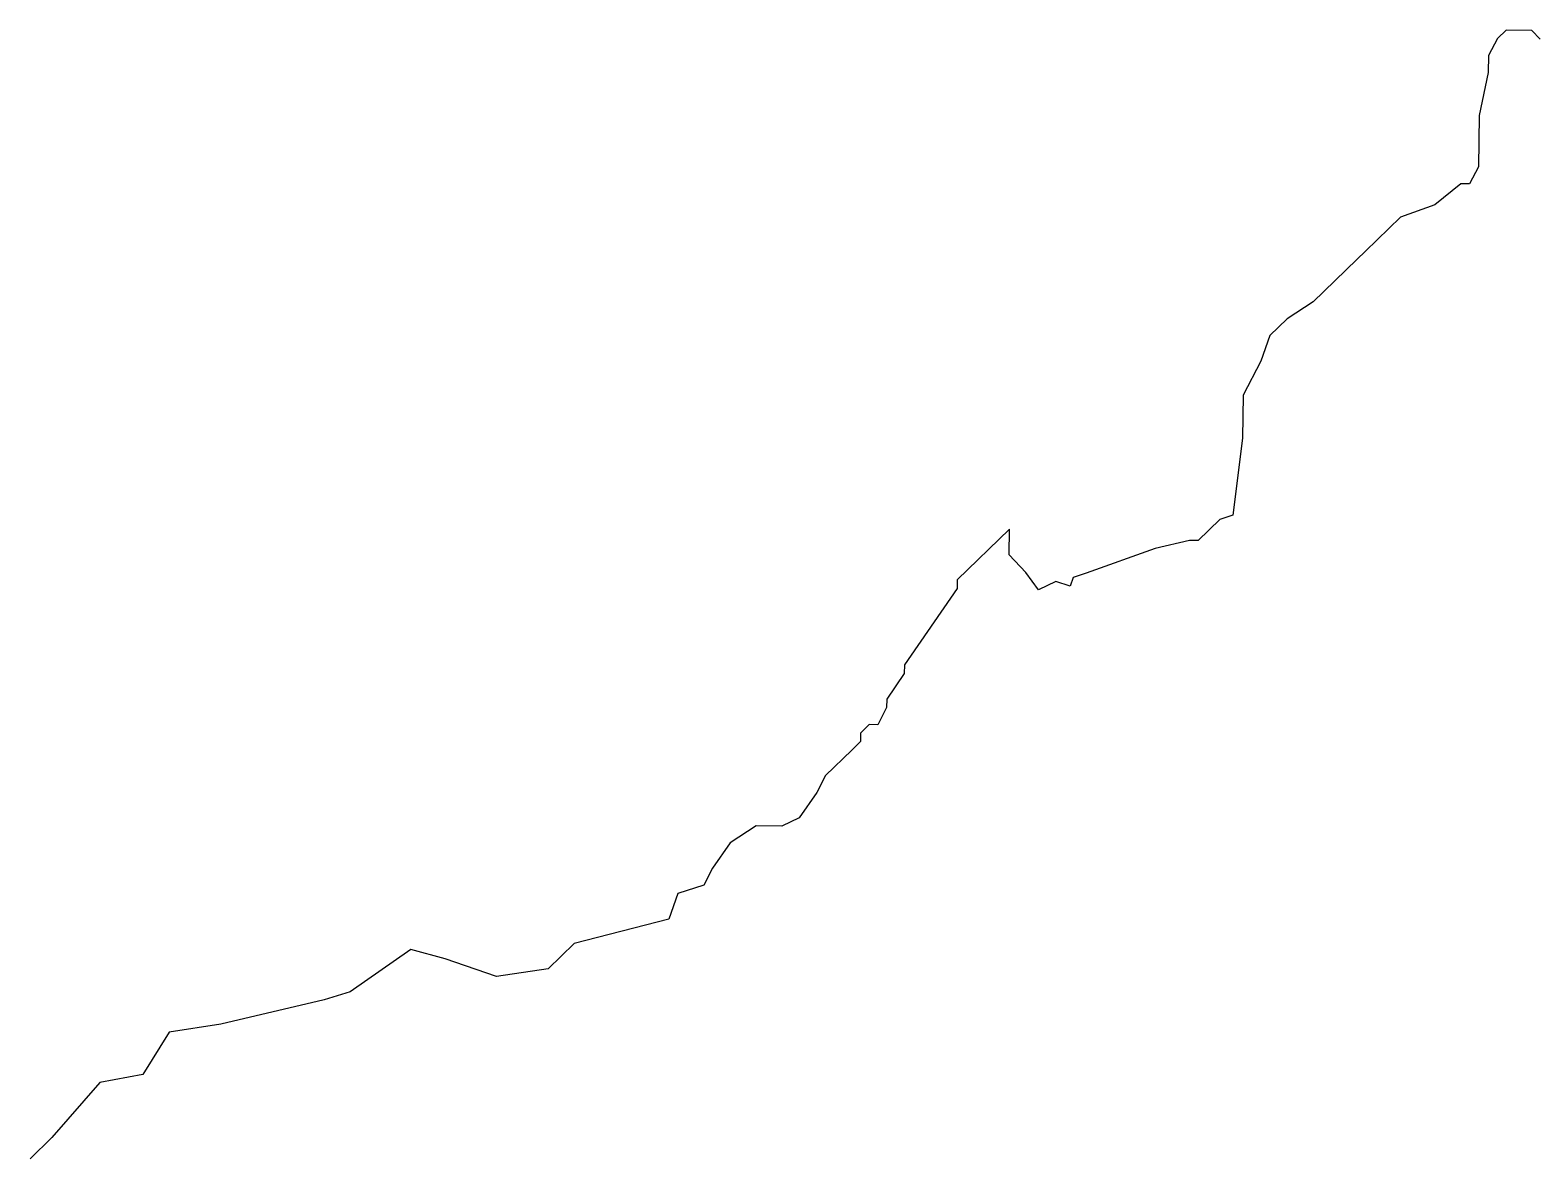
# Model space of a CAD drawing. Header units: feet. Extents: x 302379 to 307915, y 1946508 to 1951203.
# Drawn here: x 303147 to 305538, y 1948300 to 1950091 of the extents above; entities that cross this region are included whole.
import ezdxf

# ---------------------------------------------------------------- set-up
doc = ezdxf.new("R2010")
doc.units = ezdxf.units.FT
doc.header["$MEASUREMENT"] = 0
doc.layers.add('VILLAGE BOUNDRY', color=10, linetype='Continuous')

msp = doc.modelspace()

# ---------------------------------------------------------------- linework, layer by layer
at = {"layer": 'VILLAGE BOUNDRY'}
msp.add_lwpolyline([(305547.9, 1950076.4), (305534.5, 1950090.2), (305493.5, 1950090.8), (305479.6, 1950077.3), (305465.6, 1950050.2), (305465.2, 1950023), (305450.6, 1949954.9), (305449.4, 1949873), (305435.3, 1949845.9), (305421.7, 1949846.1), (305380.3, 1949812.6), (305325.4, 1949792.9), (305270, 1949739.1), (305256.1, 1949725.6), (305186.9, 1949658.4), (305145.5, 1949631.6), (305117.9, 1949604.7), (305103.6, 1949564), (305075.6, 1949509.8), (305074.6, 1949441.5), (305059.1, 1949318.9), (305038.6, 1949312.3), (305004, 1949278.7), (304990.3, 1949278.9), (304935.5, 1949266), (304825.7, 1949226.7), (304805.1, 1949220.1), (304800.6, 1949206.2), (304777.7, 1949213.7), (304750.2, 1949200.4), (304730.1, 1949228), (304703.3, 1949255.7), (304703.9, 1949296.7), (304620.7, 1949216), (304620.6, 1949202.3), (304536.9, 1949080.7), (304536.7, 1949067), (304508.8, 1949026.4), (304508.6, 1949012.8), (304494.6, 1948985.7), (304480.9, 1948985.9), (304467.1, 1948972.4), (304466.9, 1948958.8), (304453, 1948945.3), (304411.5, 1948905), (304397.5, 1948877.9), (304369.6, 1948837.3), (304342.1, 1948824.1), (304301.1, 1948824.7), (304259.8, 1948797.9), (304231.9, 1948757.4), (304217.8, 1948730.3), (304176.7, 1948717.2), (304162.4, 1948676.5), (304011.7, 1948637.7), (303970.2, 1948597.4), (303888.1, 1948584.9), (303806.6, 1948613.3), (303752.2, 1948627.8), (303655.6, 1948560.9), (303614.5, 1948547.9), (303450.1, 1948509.3), (303368, 1948496.8), (303326.1, 1948429.2), (303257.6, 1948416.5), (303181.3, 1948328.8), (303146.7, 1948295.2)], dxfattribs=at)

doc.saveas('drawing.dxf')
